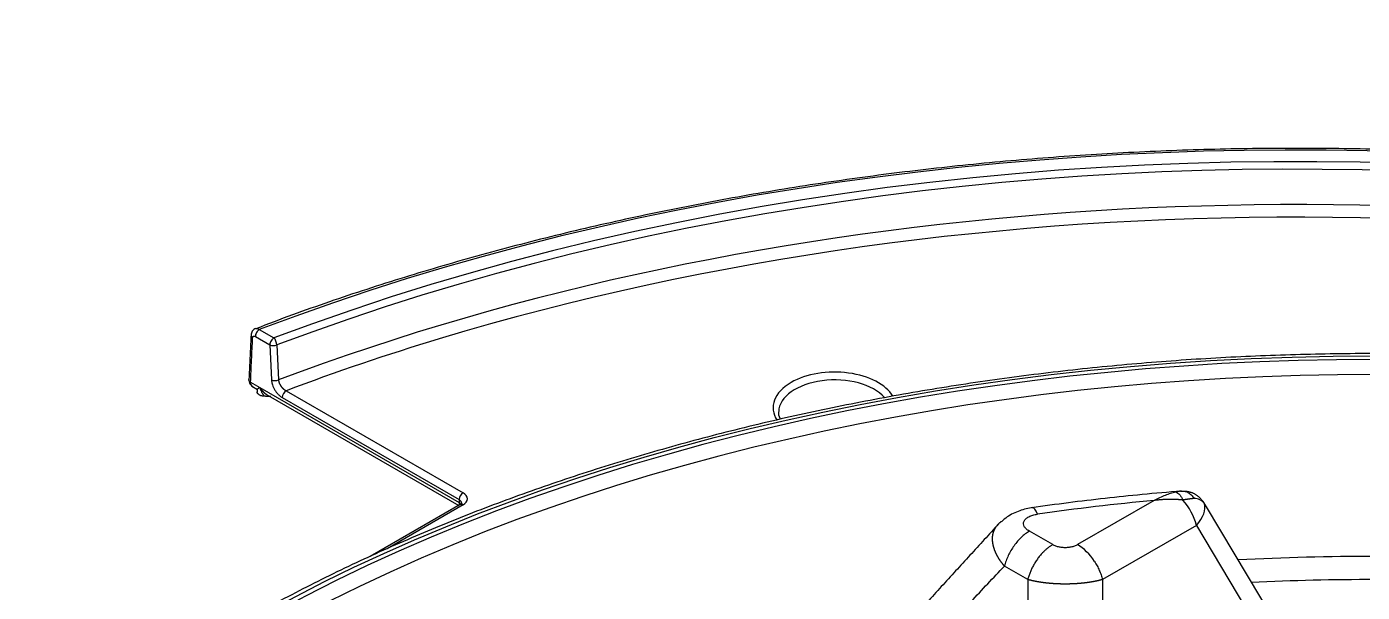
# Model space of a CAD drawing. Header units: millimetres. Extents: x -1286 to 291, y 5350 to 5880.
# Drawn here: x -836.6 to -764.5, y 5654.2 to 5684.7 of the extents above; entities that cross this region are included whole.
import ezdxf

# ---------------------------------------------------------------- set-up
doc = ezdxf.new("R2010")
doc.units = ezdxf.units.MM
doc.layers.add('粗实线层', color=7, linetype='Continuous', lineweight=35)

msp = doc.modelspace()

# ---------------------------------------------------------------- linework, layer by layer
at = {"layer": '粗实线层', "lineweight": 25}
for p, q in [((-824.006, 5668.399, 2078.952), (-823.22, 5667.945, 2078.952)), ((-824.219, 5668.03, 2078.952), (-823.433, 5667.576, 2078.952)), ((-823.433, 5667.576, 2078.952), (-823.348, 5665.687, 2078.952)), ((-823.054, 5667.567, 2078.952), (-822.969, 5665.678, 2078.952)), ((-824.478, 5665.554, 2078.952), (-823.981, 5665.267, 2078.952)), ((-824.408, 5665.343, 2078.952), (-824.108, 5665.17, 2078.952)), ((-823.981, 5665.267, 2078.952), (-813.229, 5659.059, 2078.952)), ((-823.533, 5664.838, 2078.952), (-813.251, 5658.902, 2078.952)), ((-822.768, 5664.73, 2078.952), (-813.229, 5659.223, 2078.952)), ((-822.554, 5665.1, 2078.952), (-813.016, 5659.592, 2078.952)), ((-813.167, 5658.951, 2078.952), (-818.018, 5656.15, 2078.952)), ((-813.016, 5658.936, 2078.952), (-817.116, 5656.569, 2078.952)), ((-813.229, 5659.223, 2078.952), (-813.229, 5659.059, 2078.952)), ((-775.736, 5659.177, 2078.952), (-779.868, 5656.792, 2078.952)), ((-768.836, 5651.993, 2078.952), (-772.912, 5658.827, 2078.952)), ((-781.211, 5656.792, 2078.952), (-782.468, 5657.517, 2078.952)), ((-773.46, 5657.833, 2078.952), (-778.524, 5654.909, 2078.952)), ((-773.46, 5657.833, 2078.952), (-769.397, 5651.02, 2078.952)), ((-782.555, 5654.909, 2078.952), (-783.811, 5655.634, 2078.952)), ((-782.555, 5654.909, 2078.952), (-782.555, 5645.751, 2078.952)), ((-778.524, 5654.909, 2078.952), (-778.524, 5645.751, 2078.952))]:
    msp.add_line(p, q, dxfattribs=at)
for centre, major_axis, ratio, start_param, end_param in [((-768.103, 5619.466, 2078.952), (-100.442, 0), 0.57735, 3.785475, 5.293246), ((-768.103, 5619.466, 2078.952), (101.531, 0), 0.57735, 5.605815, 8.437063), ((-768.103, 5619.233, 2078.952), (-100.141, 0), 0.57735, 3.887194, 5.293246), ((-768.103, 5617.393, 2078.952), (-100.022, 0), 0.57735, 3.458305, 5.293002), ((-768.103, 5617.004, 2078.952), (-99.521, 0), 0.57735, 4.219882, 5.195092), ((-763.839, 5617.004, 2078.952), (-86.224, 0), 0.57735, 3.928397, 5.496381), ((-763.839, 5616.564, 2078.952), (-85.581, 0), 0.57735, 3.942751, 5.482027), ((-823.22, 5667.699, 2078.952), (0.151, 0.261), 0.57735, 0.785367, 2.356194), ((-823.22, 5667.699, 2078.952), (0.301, 0.014), 0.545667, 3.901647, 5.268186), ((-823.22, 5667.699, 2078.952), (-0.107, 0.282), 0.448045, 4.062681, 5.581118), ((-768.103, 5617.004, 2078.952), (-99.521, 0), 0.57735, 5.195092, 5.291326), ((-792.976, 5664.188, 2078.952), (3.316, 0), 0.57735, 0.326627, 2.356194), ((-823.134, 5665.81, 2078.952), (0.301, 0.014), 0.545666, 3.901646, 5.267941), ((-792.976, 5664.188, 2078.952), (3.316, 0), 0.57735, 2.356194, 3.505526), ((-792.976, 5663.941, 2078.952), (3.015, 0), 0.57735, 0.467312, 3.123823), ((-822.554, 5664.853, 2078.952), (0.151, 0.261), 0.57735, 0.785398, 2.356194), ((-813.016, 5659.346, 2078.952), (0.151, 0.261), 0.57735, 0.785603, 2.356194), ((-813.584, 5659.264, 2078.952), (0.804, 0), 0.57735, 5.497787, 7.068583), ((-813.584, 5659.018, 2078.952), (0.502, 0), 0.57735, 0.00265, 0.785398), ((-813.584, 5658.854, 2078.952), (-0.502, 0), 0.57735, 3.577365, 3.926991), ((-812.874, 5659.264, 2078.952), (-0.251, -0.435), 0.57735, 5.497787, 5.856939), ((-813.016, 5658.69, 2078.952), (0.151, -0.261), 0.57735, 2.356195, 3.141595), ((-782.025, 5656.796, 2078.952), (0.285, -1.99), 0.1969, 2.511922, 3.141504), ((-763.839, 5616.184, 2078.952), (75.411, 0), 0.57735, 1.729214, 1.814349), ((-774.803, 5658.074, 2078.952), (-1.005, 1.741), 0.57735, 4.258603, 5.0514), ((-774.112, 5657.675, 2078.952), (0.878, 1.521), 0.57735, 6.011592, 6.632965), ((-774.803, 5658.074, 2078.952), (1.726, 1.03), 0.519078, 5.250667, 6.178445), ((-773.917, 5658.539, 2078.952), (0.831, 0.566), 0.786568, 6.137965, 6.459663), ((-773.888, 5658.495, 2078.952), (0.847, 0.541), 0.728099, 6.184077, 6.480181), ((-779.868, 5655.151, 2078.952), (-1.005, 1.741), 0.577342, 4.799431, 5.497786), ((-763.839, 5607.835, 2078.952), (83.696, 0), 0.57735, 1.482658, 1.658934), ((-763.839, 5607.157, 2078.952), (82.706, 0), 0.57735, 1.490398, 1.651195)]:
    msp.add_ellipse(centre, major_axis=major_axis, ratio=ratio, start_param=start_param, end_param=end_param, dxfattribs=at)
msp.add_ellipse((-763.839, 5617.004, 2078.952), major_axis=(-86.564, 0), ratio=0.57735, dxfattribs=at)
for points, degree, knots in [([(-676.121, 5644.649, 2078.952), (-676.697, 5645.353, 2078.952), (-677.992, 5646.855, 2078.952), (-680.168, 5649.105, 2078.952), (-682.624, 5651.4, 2078.952), (-685.26, 5653.627, 2078.952), (-688.069, 5655.782, 2078.952), (-691.044, 5657.86, 2078.952), (-694.18, 5659.857, 2078.952), (-697.469, 5661.768, 2078.952), (-700.906, 5663.59, 2078.952), (-704.482, 5665.319, 2078.952), (-708.19, 5666.951, 2078.952), (-712.023, 5668.484, 2078.952), (-715.973, 5669.913, 2078.952), (-720.03, 5671.237, 2078.952), (-724.188, 5672.452, 2078.952), (-728.436, 5673.555, 2078.952), (-732.767, 5674.546, 2078.952), (-737.172, 5675.42, 2078.952), (-741.64, 5676.178, 2078.952), (-746.164, 5676.817, 2078.952), (-750.733, 5677.336, 2078.952), (-755.338, 5677.734, 2078.952), (-759.969, 5678.01, 2078.952), (-764.618, 5678.163, 2078.952), (-769.273, 5678.194, 2078.952), (-773.927, 5678.101, 2078.952), (-778.568, 5677.886, 2078.952), (-783.187, 5677.549, 2078.952), (-787.775, 5677.09, 2078.952), (-792.322, 5676.511, 2078.952), (-796.819, 5675.812, 2078.952), (-801.257, 5674.995, 2078.952), (-805.625, 5674.062, 2078.952), (-809.916, 5673.015, 2078.952), (-814.12, 5671.855, 2078.952), (-818.226, 5670.583, 2078.952), (-821.582, 5669.439, 2078.952), (-823.54, 5668.696, 2078.952), (-824.194, 5668.441, 2078.952)], 3, [0, 0, 0, 0, 0.023116, 0.049862, 0.076616, 0.103375, 0.130139, 0.156905, 0.183673, 0.210441, 0.237209, 0.263975, 0.290741, 0.317505, 0.344268, 0.371029, 0.397789, 0.424548, 0.451305, 0.478061, 0.504816, 0.53157, 0.558323, 0.585076, 0.611828, 0.63858, 0.665332, 0.692084, 0.718836, 0.745588, 0.77234, 0.799094, 0.825848, 0.852603, 0.879359, 0.906116, 0.932874, 0.959634, 0.986396, 1, 1, 1, 1]), ([(-824.189, 5668.456, 2078.952), (-824.23, 5668.442, 2078.952), (-824.302, 5668.405, 2078.952), (-824.386, 5668.316, 2078.952), (-824.436, 5668.209, 2078.952), (-824.45, 5668.134, 2078.952), (-824.452, 5668.096, 2078.952)], 3, [0, 0, 0, 0, 0.266208, 0.526429, 0.772566, 1, 1, 1, 1]), ([(-824.006, 5668.399, 2078.952), (-824.034, 5668.383, 2078.952), (-824.062, 5668.361, 2078.952), (-824.113, 5668.306, 2078.952), (-824.137, 5668.274, 2078.952), (-824.176, 5668.206, 2078.952), (-824.192, 5668.17, 2078.952), (-824.213, 5668.098, 2078.952), (-824.219, 5668.062, 2078.952), (-824.219, 5668.03, 2078.952)], 3, [0, 0, 0, 0, 0.25, 0.25, 0.5, 0.5, 0.75, 0.75, 1, 1, 1, 1]), ([(-824.199, 5668.453, 2078.952), (-824.198, 5668.453, 2078.952), (-824.195, 5668.454, 2078.952), (-824.189, 5668.456, 2078.952), (-824.18, 5668.457, 2078.952), (-824.172, 5668.458, 2078.952), (-824.163, 5668.459, 2078.952), (-824.154, 5668.459, 2078.952), (-824.145, 5668.459, 2078.952), (-824.136, 5668.458, 2078.952), (-824.126, 5668.456, 2078.952), (-824.116, 5668.454, 2078.952), (-824.106, 5668.451, 2078.952), (-824.095, 5668.448, 2078.952), (-824.085, 5668.444, 2078.952), (-824.074, 5668.44, 2078.952), (-824.063, 5668.435, 2078.952), (-824.052, 5668.429, 2078.952), (-824.041, 5668.422, 2078.952), (-824.029, 5668.415, 2078.952), (-824.018, 5668.408, 2078.952), (-824.01, 5668.402, 2078.952), (-824.006, 5668.399, 2078.952)], 3, [0, 0, 0, 0, 0.01581, 0.063296, 0.111262, 0.159707, 0.20863, 0.258033, 0.307915, 0.358276, 0.409116, 0.460435, 0.512234, 0.564512, 0.61727, 0.670507, 0.724223, 0.778419, 0.833095, 0.88825, 0.943885, 1, 1, 1, 1]), ([(-824.364, 5667.958, 2078.952), (-824.364, 5667.962, 2078.952), (-824.362, 5667.977, 2078.952), (-824.357, 5668.001, 2078.952), (-824.342, 5668.027, 2078.952), (-824.318, 5668.046, 2078.952), (-824.283, 5668.053, 2078.952), (-824.248, 5668.045, 2078.952), (-824.226, 5668.034, 2078.952), (-824.219, 5668.03, 2078.952)], 3, [0, 0, 0, 0, 0.052863, 0.187169, 0.337322, 0.505957, 0.694843, 0.905087, 1, 1, 1, 1]), ([(-681.13, 5632.515, 2078.952), (-681.332, 5632.889, 2078.952), (-681.995, 5634.054, 2078.952), (-683.298, 5635.973, 2078.952), (-685.046, 5638.261, 2078.952), (-686.996, 5640.494, 2078.952), (-689.131, 5642.669, 2078.952), (-691.449, 5644.779, 2078.952), (-693.944, 5646.82, 2078.952), (-696.61, 5648.786, 2078.952), (-699.439, 5650.673, 2078.952), (-702.425, 5652.476, 2078.952), (-705.561, 5654.191, 2078.952), (-708.838, 5655.813, 2078.952), (-712.249, 5657.339, 2078.952), (-715.786, 5658.765, 2078.952), (-719.439, 5660.088, 2078.952), (-723.199, 5661.305, 2078.952), (-727.059, 5662.412, 2078.952), (-731.007, 5663.408, 2078.952), (-735.035, 5664.289, 2078.952), (-739.133, 5665.054, 2078.952), (-743.291, 5665.701, 2078.952), (-747.499, 5666.228, 2078.952), (-751.747, 5666.635, 2078.952), (-756.023, 5666.919, 2078.952), (-760.319, 5667.081, 2078.952), (-764.623, 5667.12, 2078.952), (-768.925, 5667.036, 2078.952), (-773.215, 5666.83, 2078.952), (-777.483, 5666.501, 2078.952), (-781.717, 5666.05, 2078.952), (-785.907, 5665.479, 2078.952), (-790.045, 5664.789, 2078.952), (-794.118, 5663.982, 2078.952), (-798.118, 5663.058, 2078.952), (-802.035, 5662.022, 2078.952), (-805.86, 5660.875, 2078.952), (-809.582, 5659.619, 2078.952), (-813.194, 5658.258, 2078.952), (-816.685, 5656.795, 2078.952), (-820.049, 5655.233, 2078.952), (-822.936, 5653.751, 2078.952), (-824.679, 5652.779, 2078.952), (-825.376, 5652.376, 2078.952)], 3, [0, 0, 0, 0, 0.01138, 0.035611, 0.059864, 0.084135, 0.108421, 0.132719, 0.157024, 0.181336, 0.20565, 0.229966, 0.254282, 0.278597, 0.302911, 0.327222, 0.351532, 0.375839, 0.400144, 0.424446, 0.448747, 0.473047, 0.497345, 0.521641, 0.545937, 0.570232, 0.594526, 0.61882, 0.643114, 0.667408, 0.691703, 0.715998, 0.740295, 0.764592, 0.788891, 0.813192, 0.837495, 0.8618, 0.886107, 0.910417, 0.934729, 0.959044, 0.983362, 1, 1, 1, 1]), ([(-824.478, 5665.554, 2078.952), (-824.495, 5665.564, 2078.952), (-824.51, 5665.576, 2078.952), (-824.534, 5665.602, 2078.952), (-824.544, 5665.616, 2078.952), (-824.559, 5665.644, 2078.952), (-824.563, 5665.659, 2078.952), (-824.566, 5665.683, 2078.952), (-824.566, 5665.692, 2078.952), (-824.566, 5665.701, 2078.952)], 3, [0, 0, 0, 0, 0.273504, 0.273504, 0.547008, 0.547008, 0.820512, 0.820512, 1, 1, 1, 1]), ([(-824.565, 5665.647, 2078.952), (-824.563, 5665.622, 2078.952), (-824.551, 5665.551, 2078.952), (-824.5, 5665.446, 2078.952), (-824.413, 5665.353, 2078.952), (-824.349, 5665.308, 2078.952), (-824.316, 5665.29, 2078.952)], 3, [0, 0, 0, 0, 0.168684, 0.4849, 0.759052, 1, 1, 1, 1]), ([(-824.322, 5665.294, 2078.952), (-824.342, 5665.305, 2078.952), (-824.361, 5665.319, 2078.952), (-824.399, 5665.352, 2078.952), (-824.417, 5665.373, 2078.952), (-824.447, 5665.418, 2078.952), (-824.459, 5665.443, 2078.952), (-824.474, 5665.497, 2078.952), (-824.478, 5665.525, 2078.952), (-824.478, 5665.554, 2078.952)], 3, [0, 0, 0, 0, 0.215532, 0.215532, 0.477021, 0.477021, 0.738511, 0.738511, 1, 1, 1, 1]), ([(-823.981, 5665.267, 2078.952), (-823.983, 5665.265, 2078.952), (-823.988, 5665.262, 2078.952), (-823.995, 5665.257, 2078.952), (-824.002, 5665.253, 2078.952), (-824.009, 5665.249, 2078.952), (-824.016, 5665.245, 2078.952), (-824.022, 5665.241, 2078.952), (-824.029, 5665.237, 2078.952), (-824.035, 5665.233, 2078.952), (-824.041, 5665.23, 2078.952), (-824.047, 5665.226, 2078.952), (-824.053, 5665.223, 2078.952), (-824.058, 5665.219, 2078.952), (-824.063, 5665.216, 2078.952), (-824.068, 5665.213, 2078.952), (-824.073, 5665.209, 2078.952), (-824.077, 5665.206, 2078.952), (-824.081, 5665.203, 2078.952), (-824.085, 5665.2, 2078.952), (-824.089, 5665.197, 2078.952), (-824.092, 5665.194, 2078.952), (-824.095, 5665.191, 2078.952), (-824.098, 5665.188, 2078.952), (-824.101, 5665.186, 2078.952), (-824.103, 5665.183, 2078.952), (-824.105, 5665.181, 2078.952), (-824.107, 5665.179, 2078.952), (-824.109, 5665.177, 2078.952), (-824.11, 5665.176, 2078.952), (-824.111, 5665.175, 2078.952), (-824.111, 5665.174, 2078.952), (-824.111, 5665.174, 2078.952)], 3, [0, 0, 0, 0, 0.032188, 0.064523, 0.096995, 0.129597, 0.162321, 0.195158, 0.2281, 0.261137, 0.29426, 0.327459, 0.360726, 0.39405, 0.427421, 0.460831, 0.494269, 0.527726, 0.561192, 0.594658, 0.628115, 0.661553, 0.694965, 0.728591, 0.762672, 0.797227, 0.832269, 0.867815, 0.903881, 0.94048, 0.977627, 1, 1, 1, 1]), ([(-823.981, 5665.267, 2078.952), (-823.977, 5665.261, 2078.952), (-823.969, 5665.251, 2078.952), (-823.958, 5665.235, 2078.952), (-823.947, 5665.22, 2078.952), (-823.935, 5665.206, 2078.952), (-823.924, 5665.191, 2078.952), (-823.913, 5665.177, 2078.952), (-823.901, 5665.164, 2078.952), (-823.89, 5665.15, 2078.952), (-823.879, 5665.137, 2078.952), (-823.868, 5665.124, 2078.952), (-823.857, 5665.112, 2078.952), (-823.846, 5665.1, 2078.952), (-823.836, 5665.088, 2078.952), (-823.825, 5665.077, 2078.952), (-823.814, 5665.066, 2078.952), (-823.804, 5665.055, 2078.952), (-823.794, 5665.045, 2078.952), (-823.784, 5665.035, 2078.952), (-823.774, 5665.025, 2078.952), (-823.764, 5665.016, 2078.952), (-823.754, 5665.007, 2078.952), (-823.744, 5664.998, 2078.952), (-823.735, 5664.989, 2078.952), (-823.726, 5664.981, 2078.952), (-823.717, 5664.973, 2078.952), (-823.708, 5664.965, 2078.952), (-823.699, 5664.958, 2078.952), (-823.69, 5664.95, 2078.952), (-823.682, 5664.944, 2078.952), (-823.674, 5664.937, 2078.952), (-823.666, 5664.93, 2078.952), (-823.658, 5664.924, 2078.952), (-823.651, 5664.918, 2078.952), (-823.643, 5664.913, 2078.952), (-823.631, 5664.903, 2078.952), (-823.614, 5664.891, 2078.952), (-823.591, 5664.875, 2078.952), (-823.569, 5664.861, 2078.952), (-823.55, 5664.848, 2078.952), (-823.537, 5664.84, 2078.952), (-823.532, 5664.837, 2078.952)], 3, [0, 0, 0, 0, 0.03128, 0.06206, 0.09234, 0.122118, 0.151397, 0.180175, 0.208453, 0.23623, 0.263508, 0.290285, 0.316563, 0.342341, 0.367619, 0.392397, 0.416676, 0.440456, 0.463737, 0.486518, 0.508801, 0.530584, 0.551869, 0.572656, 0.592945, 0.612735, 0.632028, 0.650824, 0.669122, 0.686923, 0.704228, 0.721037, 0.737349, 0.753166, 0.768489, 0.783316, 0.79765, 0.842516, 0.886149, 0.928562, 0.969768, 1, 1, 1, 1]), ([(-822.969, 5665.678, 2078.952), (-822.969, 5665.675, 2078.952), (-822.969, 5665.669, 2078.952), (-822.968, 5665.659, 2078.952), (-822.967, 5665.649, 2078.952), (-822.965, 5665.64, 2078.952), (-822.964, 5665.629, 2078.952), (-822.962, 5665.619, 2078.952), (-822.96, 5665.609, 2078.952), (-822.957, 5665.598, 2078.952), (-822.955, 5665.587, 2078.952), (-822.952, 5665.576, 2078.952), (-822.948, 5665.565, 2078.952), (-822.945, 5665.554, 2078.952), (-822.941, 5665.542, 2078.952), (-822.937, 5665.531, 2078.952), (-822.932, 5665.519, 2078.952), (-822.928, 5665.507, 2078.952), (-822.922, 5665.495, 2078.952), (-822.917, 5665.482, 2078.952), (-822.911, 5665.47, 2078.952), (-822.905, 5665.458, 2078.952), (-822.899, 5665.445, 2078.952), (-822.892, 5665.432, 2078.952), (-822.885, 5665.419, 2078.952), (-822.878, 5665.407, 2078.952), (-822.87, 5665.394, 2078.952), (-822.862, 5665.381, 2078.952), (-822.853, 5665.368, 2078.952), (-822.844, 5665.355, 2078.952), (-822.835, 5665.342, 2078.952), (-822.826, 5665.329, 2078.952), (-822.816, 5665.316, 2078.952), (-822.806, 5665.303, 2078.952), (-822.795, 5665.29, 2078.952), (-822.785, 5665.278, 2078.952), (-822.773, 5665.265, 2078.952), (-822.762, 5665.253, 2078.952), (-822.75, 5665.241, 2078.952), (-822.738, 5665.228, 2078.952), (-822.726, 5665.217, 2078.952), (-822.713, 5665.205, 2078.952), (-822.7, 5665.194, 2078.952), (-822.686, 5665.182, 2078.952), (-822.673, 5665.172, 2078.952), (-822.659, 5665.161, 2078.952), (-822.645, 5665.151, 2078.952), (-822.63, 5665.141, 2078.952), (-822.615, 5665.132, 2078.952), (-822.6, 5665.123, 2078.952), (-822.585, 5665.115, 2078.952), (-822.57, 5665.107, 2078.952), (-822.56, 5665.102, 2078.952), (-822.554, 5665.1, 2078.952)], 3, [0, 0, 0, 0, 0.01411, 0.028424, 0.042943, 0.057669, 0.072602, 0.087744, 0.103097, 0.118662, 0.13444, 0.150432, 0.166639, 0.183062, 0.199702, 0.216561, 0.233639, 0.250937, 0.268456, 0.286197, 0.30416, 0.322346, 0.340757, 0.359392, 0.378253, 0.39734, 0.416654, 0.436195, 0.455964, 0.475961, 0.496187, 0.516643, 0.537329, 0.558246, 0.579394, 0.600773, 0.622384, 0.644227, 0.666303, 0.688612, 0.711155, 0.733931, 0.756942, 0.780187, 0.803668, 0.827383, 0.851334, 0.87552, 0.899943, 0.924602, 0.949498, 0.97463, 1, 1, 1, 1]), ([(-823.732, 5664.799, 2078.952), (-823.754, 5664.8, 2078.952), (-823.797, 5664.803, 2078.952), (-823.838, 5664.81, 2078.952), (-823.868, 5664.816, 2078.952), (-823.878, 5664.819, 2078.952), (-823.898, 5664.824, 2078.952), (-823.907, 5664.827, 2078.952), (-823.935, 5664.836, 2078.952), (-823.952, 5664.843, 2078.952), (-823.978, 5664.855, 2078.952), (-823.986, 5664.859, 2078.952), (-824.001, 5664.868, 2078.952), (-824.009, 5664.873, 2078.952), (-824.03, 5664.886, 2078.952), (-824.043, 5664.896, 2078.952), (-824.06, 5664.912, 2078.952), (-824.066, 5664.917, 2078.952), (-824.076, 5664.928, 2078.952), (-824.081, 5664.934, 2078.952), (-824.093, 5664.951, 2078.952), (-824.1, 5664.963, 2078.952), (-824.108, 5664.981, 2078.952), (-824.11, 5664.987, 2078.952), (-824.114, 5664.999, 2078.952), (-824.115, 5665.005, 2078.952), (-824.117, 5665.019, 2078.952), (-824.118, 5665.026, 2078.952), (-824.118, 5665.034, 2078.952)], 3, [0, 0, 0, 0, 0.104175, 0.20835, 0.20835, 0.260437, 0.260437, 0.312525, 0.312525, 0.416699, 0.416699, 0.468787, 0.468787, 0.520874, 0.520874, 0.625049, 0.625049, 0.677137, 0.677137, 0.729224, 0.729224, 0.833399, 0.833399, 0.885486, 0.885486, 0.937574, 0.937574, 1, 1, 1, 1]), ([(-823.38, 5664.784, 2078.952), (-823.41, 5664.784, 2078.952), (-823.441, 5664.785, 2078.952), (-823.587, 5664.791, 2078.952), (-823.732, 5664.799, 2078.952)], 2, [0, 0, 0, 0.151013, 0.151013, 1, 1, 1]), ([(-795.895, 5663.552, 2078.952), (-795.903, 5663.567, 2078.952), (-795.968, 5663.707, 2078.952), (-795.996, 5663.844, 2078.952), (-795.99, 5663.966, 2078.952)], 3, [0, 0, 0, 0, 0.10573, 1, 1, 1, 1]), ([(-774.271, 5659.679, 2078.952), (-774.978, 5659.623, 2078.952), (-777.018, 5659.444, 2078.952), (-779.717, 5659.143, 2078.952), (-781.696, 5658.874, 2078.952), (-782.358, 5658.779, 2078.952)], 3, [0, 0, 0, 0, 0.259587, 0.75176, 1, 1, 1, 1]), ([(-774.558, 5659.626, 2078.952), (-774.657, 5659.605, 2078.952), (-774.756, 5659.579, 2078.952), (-774.952, 5659.52, 2078.952), (-775.05, 5659.486, 2078.952), (-775.246, 5659.41, 2078.952), (-775.344, 5659.368, 2078.952), (-775.539, 5659.277, 2078.952), (-775.637, 5659.228, 2078.952), (-775.736, 5659.177, 2078.952)], 3, [0, 0, 0, 0, 0.25, 0.25, 0.5, 0.5, 0.75, 0.75, 1, 1, 1, 1]), ([(-774.365, 5659.669, 2078.952), (-774.377, 5659.667, 2078.952), (-774.389, 5659.664, 2078.952), (-774.425, 5659.657, 2078.952), (-774.45, 5659.651, 2078.952), (-774.501, 5659.639, 2078.952), (-774.529, 5659.632, 2078.952), (-774.558, 5659.626, 2078.952)], 3, [0, 0, 0, 0, 0.218177, 0.218177, 0.609088, 0.609088, 1, 1, 1, 1]), ([(-774.558, 5659.626, 2078.952), (-774.526, 5659.617, 2078.952), (-774.494, 5659.602, 2078.952), (-774.429, 5659.556, 2078.952), (-774.396, 5659.526, 2078.952), (-774.332, 5659.453, 2078.952), (-774.3, 5659.409, 2078.952), (-774.242, 5659.312, 2078.952), (-774.214, 5659.258, 2078.952), (-774.19, 5659.2, 2078.952)], 3, [0, 0, 0, 0, 0.25, 0.25, 0.5, 0.5, 0.75, 0.75, 1, 1, 1, 1]), ([(-774.279, 5659.677, 2078.952), (-774.297, 5659.677, 2078.952), (-774.317, 5659.676, 2078.952), (-774.346, 5659.672, 2078.952), (-774.355, 5659.67, 2078.952), (-774.365, 5659.669, 2078.952)], 3, [0, 0, 0, 0, 0.693541, 0.693541, 1, 1, 1, 1]), ([(-774.071, 5659.664, 2078.952), (-774.011, 5659.649, 2078.952), (-773.952, 5659.626, 2078.952), (-773.836, 5659.559, 2078.952), (-773.779, 5659.514, 2078.952), (-773.675, 5659.408, 2078.952), (-773.628, 5659.346, 2078.952), (-773.588, 5659.278, 2078.952)], 3, [0, 0, 0, 0, 0.318221, 0.318221, 0.65911, 0.65911, 1, 1, 1, 1]), ([(-813.081, 5659.024, 2078.952), (-813.081, 5659.024, 2078.952), (-813.083, 5659.018, 2078.952), (-813.119, 5658.98, 2078.952), (-813.156, 5658.957, 2078.952), (-813.167, 5658.951, 2078.952)], 3, [0, 0, 0, 0, 0.390568, 0.842987, 1, 1, 1, 1]), ([(-782.285, 5658.789, 2078.952), (-782.529, 5658.757, 2078.952), (-783.003, 5658.638, 2078.952), (-783.594, 5658.369, 2078.952), (-783.873, 5658.122, 2078.952), (-783.965, 5658.027, 2078.952)], 3, [0, 0, 0, 0, 0.382441, 0.783663, 1, 1, 1, 1]), ([(-774.19, 5659.2, 2078.952), (-774.2, 5659.202, 2078.952), (-774.222, 5659.204, 2078.952), (-774.254, 5659.207, 2078.952), (-774.287, 5659.21, 2078.952), (-774.321, 5659.213, 2078.952), (-774.355, 5659.215, 2078.952), (-774.391, 5659.218, 2078.952), (-774.427, 5659.22, 2078.952), (-774.464, 5659.223, 2078.952), (-774.501, 5659.225, 2078.952), (-774.539, 5659.226, 2078.952), (-774.578, 5659.228, 2078.952), (-774.618, 5659.23, 2078.952), (-774.659, 5659.231, 2078.952), (-774.7, 5659.232, 2078.952), (-774.742, 5659.232, 2078.952), (-774.784, 5659.233, 2078.952), (-774.828, 5659.233, 2078.952), (-774.872, 5659.233, 2078.952), (-774.917, 5659.233, 2078.952), (-774.963, 5659.232, 2078.952), (-775.009, 5659.231, 2078.952), (-775.056, 5659.23, 2078.952), (-775.104, 5659.228, 2078.952), (-775.153, 5659.226, 2078.952), (-775.202, 5659.224, 2078.952), (-775.252, 5659.221, 2078.952), (-775.303, 5659.218, 2078.952), (-775.355, 5659.214, 2078.952), (-775.407, 5659.21, 2078.952), (-775.46, 5659.206, 2078.952), (-775.514, 5659.201, 2078.952), (-775.568, 5659.196, 2078.952), (-775.624, 5659.19, 2078.952), (-775.68, 5659.184, 2078.952), (-775.717, 5659.179, 2078.952), (-775.736, 5659.177, 2078.952)], 3, [0, 0, 0, 0, 0.020895, 0.042241, 0.064037, 0.086283, 0.10898, 0.132128, 0.155726, 0.179776, 0.204278, 0.22923, 0.254634, 0.28049, 0.306797, 0.333556, 0.360767, 0.38843, 0.416545, 0.445113, 0.474132, 0.503604, 0.533528, 0.563905, 0.594734, 0.626016, 0.65775, 0.689937, 0.722577, 0.755669, 0.789215, 0.823213, 0.857664, 0.892569, 0.927926, 0.963736, 1, 1, 1, 1]), ([(-773.588, 5659.278, 2078.952), (-773.593, 5659.278, 2078.952), (-773.602, 5659.277, 2078.952), (-773.616, 5659.277, 2078.952), (-773.629, 5659.276, 2078.952), (-773.643, 5659.275, 2078.952), (-773.657, 5659.274, 2078.952), (-773.671, 5659.273, 2078.952), (-773.686, 5659.271, 2078.952), (-773.7, 5659.27, 2078.952), (-773.714, 5659.269, 2078.952), (-773.729, 5659.267, 2078.952), (-773.743, 5659.265, 2078.952), (-773.758, 5659.264, 2078.952), (-773.772, 5659.262, 2078.952), (-773.787, 5659.26, 2078.952), (-773.802, 5659.258, 2078.952), (-773.816, 5659.256, 2078.952), (-773.831, 5659.254, 2078.952), (-773.846, 5659.252, 2078.952), (-773.861, 5659.25, 2078.952), (-773.876, 5659.248, 2078.952), (-773.891, 5659.246, 2078.952), (-773.906, 5659.244, 2078.952), (-773.922, 5659.241, 2078.952), (-773.937, 5659.239, 2078.952), (-773.952, 5659.237, 2078.952), (-773.968, 5659.234, 2078.952), (-773.983, 5659.232, 2078.952), (-773.999, 5659.23, 2078.952), (-774.014, 5659.227, 2078.952), (-774.03, 5659.225, 2078.952), (-774.046, 5659.222, 2078.952), (-774.061, 5659.22, 2078.952), (-774.077, 5659.218, 2078.952), (-774.093, 5659.215, 2078.952), (-774.109, 5659.213, 2078.952), (-774.125, 5659.21, 2078.952), (-774.141, 5659.208, 2078.952), (-774.157, 5659.205, 2078.952), (-774.173, 5659.203, 2078.952), (-774.184, 5659.201, 2078.952), (-774.19, 5659.2, 2078.952)], 3, [0, 0, 0, 0, 0.026987, 0.053864, 0.080631, 0.107289, 0.133837, 0.160275, 0.186604, 0.212822, 0.238931, 0.264931, 0.290821, 0.316604, 0.342278, 0.367845, 0.393305, 0.41866, 0.443909, 0.469056, 0.494099, 0.519042, 0.543885, 0.56863, 0.593279, 0.617833, 0.642295, 0.666667, 0.690951, 0.71515, 0.739266, 0.763302, 0.787261, 0.811146, 0.834961, 0.858708, 0.882392, 0.906017, 0.929586, 0.953103, 0.976573, 1, 1, 1, 1]), ([(-772.913, 5658.829, 2078.952), (-772.914, 5658.83, 2078.952), (-772.922, 5658.844, 2078.952), (-772.938, 5658.87, 2078.952), (-772.961, 5658.906, 2078.952), (-772.983, 5658.94, 2078.952), (-772.999, 5658.962, 2078.952), (-773.006, 5658.973, 2078.952)], 3, [0, 0, 0, 0, 0.027849, 0.280171, 0.5263, 0.766242, 1, 1, 1, 1]), ([(-784.135, 5657.912, 2078.952), (-784.132, 5657.915, 2078.952), (-784.123, 5657.925, 2078.952), (-784.106, 5657.941, 2078.952), (-784.084, 5657.962, 2078.952), (-784.061, 5657.983, 2078.952), (-784.037, 5658.004, 2078.952), (-784.013, 5658.024, 2078.952), (-783.995, 5658.037, 2078.952), (-783.986, 5658.044, 2078.952), (-783.985, 5658.045, 2078.952)], 3, [0, 0, 0, 0, 0.058574, 0.20983, 0.362518, 0.516614, 0.67209, 0.828921, 0.987079, 1, 1, 1, 1]), ([(-783.811, 5655.634, 2078.952), (-783.817, 5655.64, 2078.952), (-783.827, 5655.653, 2078.952), (-783.843, 5655.671, 2078.952), (-783.859, 5655.69, 2078.952), (-783.874, 5655.708, 2078.952), (-783.889, 5655.727, 2078.952), (-783.905, 5655.746, 2078.952), (-783.919, 5655.765, 2078.952), (-783.934, 5655.784, 2078.952), (-783.949, 5655.803, 2078.952), (-783.963, 5655.822, 2078.952), (-783.977, 5655.841, 2078.952), (-783.991, 5655.86, 2078.952), (-784.005, 5655.879, 2078.952), (-784.019, 5655.898, 2078.952), (-784.032, 5655.917, 2078.952), (-784.045, 5655.936, 2078.952), (-784.058, 5655.956, 2078.952), (-784.071, 5655.975, 2078.952), (-784.084, 5655.994, 2078.952), (-784.096, 5656.013, 2078.952), (-784.108, 5656.033, 2078.952), (-784.12, 5656.052, 2078.952), (-784.132, 5656.071, 2078.952), (-784.144, 5656.091, 2078.952), (-784.155, 5656.11, 2078.952), (-784.166, 5656.129, 2078.952), (-784.177, 5656.149, 2078.952), (-784.188, 5656.168, 2078.952), (-784.199, 5656.187, 2078.952), (-784.209, 5656.207, 2078.952), (-784.219, 5656.226, 2078.952), (-784.229, 5656.245, 2078.952), (-784.239, 5656.265, 2078.952), (-784.248, 5656.284, 2078.952), (-784.257, 5656.303, 2078.952), (-784.266, 5656.322, 2078.952), (-784.275, 5656.341, 2078.952), (-784.284, 5656.36, 2078.952), (-784.292, 5656.38, 2078.952), (-784.3, 5656.399, 2078.952), (-784.308, 5656.418, 2078.952), (-784.316, 5656.437, 2078.952), (-784.324, 5656.455, 2078.952), (-784.331, 5656.474, 2078.952), (-784.338, 5656.493, 2078.952), (-784.345, 5656.512, 2078.952), (-784.352, 5656.53, 2078.952), (-784.358, 5656.549, 2078.952), (-784.364, 5656.568, 2078.952), (-784.371, 5656.586, 2078.952), (-784.376, 5656.605, 2078.952), (-784.382, 5656.623, 2078.952), (-784.387, 5656.641, 2078.952), (-784.393, 5656.659, 2078.952), (-784.398, 5656.677, 2078.952), (-784.402, 5656.695, 2078.952), (-784.407, 5656.713, 2078.952), (-784.411, 5656.731, 2078.952), (-784.415, 5656.749, 2078.952), (-784.419, 5656.767, 2078.952), (-784.423, 5656.784, 2078.952), (-784.426, 5656.802, 2078.952), (-784.43, 5656.819, 2078.952), (-784.433, 5656.837, 2078.952), (-784.436, 5656.854, 2078.952), (-784.439, 5656.871, 2078.952), (-784.441, 5656.888, 2078.952), (-784.443, 5656.905, 2078.952), (-784.446, 5656.922, 2078.952), (-784.447, 5656.938, 2078.952), (-784.449, 5656.955, 2078.952), (-784.451, 5656.972, 2078.952), (-784.452, 5656.988, 2078.952), (-784.453, 5657.004, 2078.952), (-784.454, 5657.02, 2078.952), (-784.455, 5657.036, 2078.952), (-784.456, 5657.052, 2078.952), (-784.456, 5657.068, 2078.952), (-784.456, 5657.084, 2078.952), (-784.456, 5657.1, 2078.952), (-784.456, 5657.115, 2078.952), (-784.456, 5657.13, 2078.952), (-784.456, 5657.146, 2078.952), (-784.455, 5657.161, 2078.952), (-784.454, 5657.176, 2078.952), (-784.453, 5657.191, 2078.952), (-784.452, 5657.205, 2078.952), (-784.451, 5657.22, 2078.952), (-784.45, 5657.235, 2078.952), (-784.448, 5657.249, 2078.952), (-784.446, 5657.263, 2078.952), (-784.444, 5657.277, 2078.952), (-784.442, 5657.291, 2078.952), (-784.44, 5657.305, 2078.952), (-784.438, 5657.319, 2078.952), (-784.435, 5657.333, 2078.952), (-784.433, 5657.346, 2078.952), (-784.43, 5657.36, 2078.952), (-784.427, 5657.373, 2078.952), (-784.424, 5657.386, 2078.952), (-784.421, 5657.399, 2078.952), (-784.418, 5657.412, 2078.952), (-784.414, 5657.425, 2078.952), (-784.411, 5657.437, 2078.952), (-784.407, 5657.45, 2078.952), (-784.403, 5657.462, 2078.952), (-784.4, 5657.475, 2078.952), (-784.396, 5657.487, 2078.952), (-784.391, 5657.499, 2078.952), (-784.387, 5657.511, 2078.952), (-784.383, 5657.522, 2078.952), (-784.378, 5657.534, 2078.952), (-784.374, 5657.546, 2078.952), (-784.369, 5657.557, 2078.952), (-784.364, 5657.568, 2078.952), (-784.36, 5657.58, 2078.952), (-784.355, 5657.591, 2078.952), (-784.35, 5657.602, 2078.952), (-784.343, 5657.616, 2078.952), (-784.334, 5657.635, 2078.952), (-784.322, 5657.657, 2078.952), (-784.31, 5657.679, 2078.952), (-784.297, 5657.701, 2078.952), (-784.283, 5657.723, 2078.952), (-784.269, 5657.746, 2078.952), (-784.254, 5657.768, 2078.952), (-784.238, 5657.79, 2078.952), (-784.221, 5657.812, 2078.952), (-784.204, 5657.834, 2078.952), (-784.186, 5657.856, 2078.952), (-784.167, 5657.877, 2078.952), (-784.15, 5657.896, 2078.952), (-784.139, 5657.908, 2078.952), (-784.135, 5657.912, 2078.952)], 3, [0, 0, 0, 0, 0.007675, 0.015355, 0.023039, 0.030727, 0.038419, 0.046115, 0.053813, 0.061514, 0.069217, 0.076921, 0.084627, 0.092334, 0.100041, 0.107747, 0.115454, 0.123159, 0.130863, 0.138565, 0.146265, 0.153962, 0.161655, 0.169346, 0.177032, 0.184714, 0.19239, 0.200062, 0.207727, 0.215386, 0.223038, 0.230684, 0.238321, 0.24595, 0.253571, 0.261183, 0.268785, 0.276378, 0.28396, 0.291531, 0.299091, 0.306639, 0.314175, 0.321699, 0.329209, 0.336706, 0.344189, 0.351658, 0.359112, 0.366551, 0.373974, 0.381382, 0.388772, 0.396146, 0.403503, 0.410842, 0.418163, 0.425465, 0.432749, 0.440013, 0.447258, 0.454482, 0.461686, 0.468869, 0.476031, 0.483172, 0.49029, 0.497386, 0.504459, 0.51151, 0.518537, 0.52554, 0.532519, 0.539474, 0.546404, 0.553309, 0.560188, 0.567042, 0.573869, 0.580671, 0.587446, 0.594193, 0.600914, 0.607607, 0.614272, 0.620909, 0.627518, 0.634098, 0.64065, 0.647172, 0.653665, 0.660128, 0.666561, 0.672964, 0.679337, 0.68568, 0.691991, 0.698272, 0.704521, 0.710739, 0.716925, 0.72308, 0.729203, 0.735293, 0.741351, 0.747377, 0.75337, 0.75933, 0.765258, 0.771152, 0.777013, 0.78284, 0.788634, 0.794394, 0.800121, 0.805813, 0.811472, 0.817096, 0.822687, 0.828243, 0.833764, 0.845085, 0.856552, 0.868164, 0.87992, 0.891819, 0.90386, 0.916042, 0.928363, 0.940822, 0.953418, 0.966148, 0.979012, 0.992007, 1, 1, 1, 1]), ([(-782.468, 5657.517, 2078.952), (-782.541, 5657.475, 2078.952), (-782.614, 5657.426, 2078.952), (-782.759, 5657.316, 2078.952), (-782.831, 5657.255, 2078.952), (-782.971, 5657.123, 2078.952), (-783.039, 5657.051, 2078.952), (-783.17, 5656.899, 2078.952), (-783.233, 5656.819, 2078.952), (-783.353, 5656.652, 2078.952), (-783.409, 5656.565, 2078.952), (-783.514, 5656.386, 2078.952), (-783.563, 5656.294, 2078.952), (-783.65, 5656.107, 2078.952), (-783.69, 5656.013, 2078.952), (-783.758, 5655.823, 2078.952), (-783.788, 5655.728, 2078.952), (-783.811, 5655.634, 2078.952)], 3, [0, 0, 0, 0, 0.125, 0.125, 0.25, 0.25, 0.375, 0.375, 0.5, 0.5, 0.625, 0.625, 0.75, 0.75, 0.875, 0.875, 1, 1, 1, 1]), ([(-778.954, 5655.88, 2078.952), (-778.905, 5655.804, 2078.952), (-778.812, 5655.648, 2078.952), (-778.693, 5655.404, 2078.952), (-778.627, 5655.239, 2078.952), (-778.569, 5655.074, 2078.952), (-778.545, 5654.991, 2078.952), (-778.524, 5654.909, 2078.952)], 3, [0, 0, 0, 0, 0.25, 0.5, 0.75, 0.75, 1, 1, 1, 1]), ([(-778.524, 5654.909, 2078.952), (-778.53, 5654.907, 2078.952), (-778.544, 5654.903, 2078.952), (-778.565, 5654.897, 2078.952), (-778.586, 5654.892, 2078.952), (-778.606, 5654.886, 2078.952), (-778.628, 5654.88, 2078.952), (-778.649, 5654.875, 2078.952), (-778.67, 5654.869, 2078.952), (-778.692, 5654.864, 2078.952), (-778.714, 5654.859, 2078.952), (-778.735, 5654.853, 2078.952), (-778.757, 5654.848, 2078.952), (-778.78, 5654.843, 2078.952), (-778.802, 5654.838, 2078.952), (-778.824, 5654.833, 2078.952), (-778.847, 5654.828, 2078.952), (-778.87, 5654.823, 2078.952), (-778.893, 5654.818, 2078.952), (-778.916, 5654.814, 2078.952), (-778.939, 5654.809, 2078.952), (-778.962, 5654.805, 2078.952), (-778.986, 5654.8, 2078.952), (-779.009, 5654.796, 2078.952), (-779.033, 5654.791, 2078.952), (-779.057, 5654.787, 2078.952), (-779.081, 5654.783, 2078.952), (-779.105, 5654.779, 2078.952), (-779.129, 5654.775, 2078.952), (-779.153, 5654.771, 2078.952), (-779.177, 5654.767, 2078.952), (-779.202, 5654.763, 2078.952), (-779.227, 5654.759, 2078.952), (-779.251, 5654.755, 2078.952), (-779.276, 5654.752, 2078.952), (-779.301, 5654.748, 2078.952), (-779.326, 5654.745, 2078.952), (-779.351, 5654.741, 2078.952), (-779.377, 5654.738, 2078.952), (-779.402, 5654.735, 2078.952), (-779.427, 5654.731, 2078.952), (-779.453, 5654.728, 2078.952), (-779.478, 5654.725, 2078.952), (-779.504, 5654.722, 2078.952), (-779.53, 5654.719, 2078.952), (-779.556, 5654.717, 2078.952), (-779.582, 5654.714, 2078.952), (-779.608, 5654.711, 2078.952), (-779.634, 5654.709, 2078.952), (-779.66, 5654.706, 2078.952), (-779.686, 5654.704, 2078.952), (-779.713, 5654.701, 2078.952), (-779.739, 5654.699, 2078.952), (-779.766, 5654.697, 2078.952), (-779.792, 5654.695, 2078.952), (-779.819, 5654.693, 2078.952), (-779.845, 5654.691, 2078.952), (-779.872, 5654.689, 2078.952), (-779.899, 5654.687, 2078.952), (-779.926, 5654.685, 2078.952), (-779.953, 5654.683, 2078.952), (-779.979, 5654.682, 2078.952), (-780.006, 5654.68, 2078.952), (-780.033, 5654.679, 2078.952), (-780.061, 5654.677, 2078.952), (-780.088, 5654.676, 2078.952), (-780.115, 5654.675, 2078.952), (-780.142, 5654.674, 2078.952), (-780.169, 5654.673, 2078.952), (-780.196, 5654.672, 2078.952), (-780.224, 5654.671, 2078.952), (-780.251, 5654.67, 2078.952), (-780.278, 5654.669, 2078.952), (-780.306, 5654.668, 2078.952), (-780.333, 5654.668, 2078.952), (-780.36, 5654.667, 2078.952), (-780.388, 5654.667, 2078.952), (-780.415, 5654.666, 2078.952), (-780.442, 5654.666, 2078.952), (-780.47, 5654.666, 2078.952), (-780.497, 5654.666, 2078.952), (-780.525, 5654.666, 2078.952), (-780.552, 5654.666, 2078.952), (-780.58, 5654.666, 2078.952), (-780.607, 5654.666, 2078.952), (-780.634, 5654.666, 2078.952), (-780.662, 5654.666, 2078.952), (-780.689, 5654.667, 2078.952), (-780.717, 5654.667, 2078.952), (-780.744, 5654.668, 2078.952), (-780.771, 5654.668, 2078.952), (-780.799, 5654.669, 2078.952), (-780.826, 5654.67, 2078.952), (-780.853, 5654.671, 2078.952), (-780.881, 5654.672, 2078.952), (-780.908, 5654.673, 2078.952), (-780.935, 5654.674, 2078.952), (-780.962, 5654.675, 2078.952), (-780.989, 5654.676, 2078.952), (-781.016, 5654.677, 2078.952), (-781.043, 5654.679, 2078.952), (-781.071, 5654.68, 2078.952), (-781.098, 5654.682, 2078.952), (-781.124, 5654.683, 2078.952), (-781.151, 5654.685, 2078.952), (-781.178, 5654.687, 2078.952), (-781.205, 5654.689, 2078.952), (-781.232, 5654.69, 2078.952), (-781.258, 5654.692, 2078.952), (-781.285, 5654.695, 2078.952), (-781.312, 5654.697, 2078.952), (-781.338, 5654.699, 2078.952), (-781.364, 5654.701, 2078.952), (-781.391, 5654.704, 2078.952), (-781.417, 5654.706, 2078.952), (-781.443, 5654.709, 2078.952), (-781.469, 5654.711, 2078.952), (-781.495, 5654.714, 2078.952), (-781.521, 5654.717, 2078.952), (-781.547, 5654.719, 2078.952), (-781.573, 5654.722, 2078.952), (-781.599, 5654.725, 2078.952), (-781.625, 5654.728, 2078.952), (-781.65, 5654.731, 2078.952), (-781.676, 5654.735, 2078.952), (-781.701, 5654.738, 2078.952), (-781.726, 5654.741, 2078.952), (-781.751, 5654.745, 2078.952), (-781.776, 5654.748, 2078.952), (-781.801, 5654.752, 2078.952), (-781.826, 5654.755, 2078.952), (-781.851, 5654.759, 2078.952), (-781.876, 5654.763, 2078.952), (-781.9, 5654.767, 2078.952), (-781.925, 5654.77, 2078.952), (-781.949, 5654.774, 2078.952), (-781.973, 5654.779, 2078.952), (-781.997, 5654.783, 2078.952), (-782.021, 5654.787, 2078.952), (-782.045, 5654.791, 2078.952), (-782.069, 5654.796, 2078.952), (-782.092, 5654.8, 2078.952), (-782.116, 5654.804, 2078.952), (-782.139, 5654.809, 2078.952), (-782.162, 5654.814, 2078.952), (-782.186, 5654.818, 2078.952), (-782.208, 5654.823, 2078.952), (-782.231, 5654.828, 2078.952), (-782.254, 5654.833, 2078.952), (-782.276, 5654.838, 2078.952), (-782.299, 5654.843, 2078.952), (-782.321, 5654.848, 2078.952), (-782.343, 5654.853, 2078.952), (-782.365, 5654.859, 2078.952), (-782.387, 5654.864, 2078.952), (-782.408, 5654.869, 2078.952), (-782.43, 5654.875, 2078.952), (-782.451, 5654.88, 2078.952), (-782.472, 5654.886, 2078.952), (-782.493, 5654.892, 2078.952), (-782.514, 5654.897, 2078.952), (-782.535, 5654.903, 2078.952), (-782.548, 5654.907, 2078.952), (-782.555, 5654.909, 2078.952)], 3, [0, 0, 0, 0, 0.006229, 0.012458, 0.018686, 0.024913, 0.031139, 0.037364, 0.043589, 0.049813, 0.056036, 0.062258, 0.06848, 0.074701, 0.080921, 0.087141, 0.09336, 0.099578, 0.105795, 0.112012, 0.118229, 0.124444, 0.130659, 0.136874, 0.143088, 0.149301, 0.155514, 0.161726, 0.167937, 0.174148, 0.180359, 0.186569, 0.192779, 0.198988, 0.205196, 0.211404, 0.217612, 0.223819, 0.230026, 0.236232, 0.242438, 0.248644, 0.254849, 0.261054, 0.267258, 0.273462, 0.279666, 0.28587, 0.292073, 0.298275, 0.304478, 0.31068, 0.316882, 0.323084, 0.329285, 0.335486, 0.341687, 0.347888, 0.354088, 0.360289, 0.366489, 0.372689, 0.378889, 0.385088, 0.391288, 0.397487, 0.403687, 0.409886, 0.416085, 0.422284, 0.428483, 0.434682, 0.44088, 0.447079, 0.453278, 0.459477, 0.465675, 0.471874, 0.478073, 0.484272, 0.490471, 0.49667, 0.502869, 0.509068, 0.515267, 0.521466, 0.527665, 0.533865, 0.540064, 0.546264, 0.552464, 0.558664, 0.564864, 0.571065, 0.577266, 0.583466, 0.589667, 0.595869, 0.60207, 0.608272, 0.614474, 0.620677, 0.626879, 0.633082, 0.639286, 0.645489, 0.651693, 0.657897, 0.664102, 0.670307, 0.676513, 0.682718, 0.688925, 0.695131, 0.701338, 0.707546, 0.713754, 0.719962, 0.726171, 0.73238, 0.73859, 0.744801, 0.751011, 0.757223, 0.763435, 0.769647, 0.77586, 0.782074, 0.788288, 0.794503, 0.800718, 0.806934, 0.813151, 0.819368, 0.825586, 0.831805, 0.838024, 0.844244, 0.850465, 0.856686, 0.862909, 0.869131, 0.875355, 0.881579, 0.887805, 0.89403, 0.900257, 0.906485, 0.912713, 0.918942, 0.925172, 0.931403, 0.937634, 0.943867, 0.9501, 0.956334, 0.96257, 0.968806, 0.975043, 0.981281, 0.987519, 0.993759, 1, 1, 1, 1])]:
    msp.add_open_spline(points, degree=degree, knots=knots, dxfattribs=at)
for points, degree in [([(-824.452, 5668.092, 2078.952), (-824.566, 5665.684, 2078.952)], 1), ([(-824.478, 5665.554, 2078.952), (-824.459, 5665.955, 2078.952), (-824.421, 5666.756, 2078.952), (-824.383, 5667.558, 2078.952), (-824.364, 5667.958, 2078.952)], 3), ([(-823.981, 5665.267, 2078.952), (-823.971, 5665.238, 2078.952), (-823.951, 5665.184, 2078.952), (-823.922, 5665.114, 2078.952), (-823.893, 5665.053, 2078.952), (-823.865, 5664.999, 2078.952), (-823.838, 5664.951, 2078.952), (-823.812, 5664.908, 2078.952), (-823.786, 5664.869, 2078.952), (-823.759, 5664.833, 2078.952), (-823.741, 5664.81, 2078.952), (-823.732, 5664.799, 2078.952)], 3), ([(-823.348, 5665.687, 2078.952), (-823.346, 5665.655, 2078.952), (-823.339, 5665.588, 2078.952), (-823.315, 5665.473, 2078.952), (-823.271, 5665.343, 2078.952), (-823.206, 5665.202, 2078.952), (-823.118, 5665.059, 2078.952), (-823.012, 5664.926, 2078.952), (-822.893, 5664.813, 2078.952), (-822.81, 5664.755, 2078.952), (-822.768, 5664.73, 2078.952)], 3), ([(-824.111, 5665.174, 2078.952), (-824.118, 5665.026, 2078.952)], 1), ([(-774.065, 5659.663, 2078.952), (-774.36, 5659.67, 2078.952)], 1), ([(-773.177, 5659.211, 2078.952), (-773.515, 5659.63, 2078.952), (-774.063, 5659.662, 2078.952)], 2), ([(-773.006, 5658.973, 2078.952), (-773.01, 5658.979, 2078.952), (-773.019, 5658.99, 2078.952), (-773.027, 5659, 2078.952), (-773.031, 5659.005, 2078.952)], 3), ([(-772.885, 5658.78, 2078.952), (-772.943, 5658.866, 2078.952)], 1), ([(-782.468, 5657.517, 2078.952), (-782.536, 5657.556, 2078.952), (-782.649, 5657.639, 2078.952), (-782.759, 5657.778, 2078.952), (-782.799, 5657.921, 2078.952), (-782.768, 5658.061, 2078.952), (-782.669, 5658.19, 2078.952), (-782.508, 5658.3, 2078.952), (-782.29, 5658.387, 2078.952), (-782.118, 5658.424, 2078.952), (-782.025, 5658.437, 2078.952)], 3), ([(-784.13, 5657.908, 2078.952), (-790.309, 5651.143, 2078.952)], 1), ([(-779.868, 5656.792, 2078.952), (-779.921, 5656.761, 2078.952), (-780.034, 5656.709, 2078.952), (-780.227, 5656.653, 2078.952), (-780.434, 5656.625, 2078.952), (-780.645, 5656.625, 2078.952), (-780.851, 5656.653, 2078.952), (-781.045, 5656.709, 2078.952), (-781.158, 5656.761, 2078.952), (-781.211, 5656.792, 2078.952)], 3), ([(-789.304, 5649.647, 2078.952), (-788.682, 5650.349, 2078.952), (-787.446, 5651.728, 2078.952), (-785.617, 5653.722, 2078.952), (-784.411, 5655.005, 2078.952), (-783.811, 5655.634, 2078.952)], 3)]:
    msp.add_open_spline(points, degree=degree, dxfattribs=at)
for points, weights in [([(-824.452, 5668.092, 2078.952), (-824.453, 5668.044, 2078.952), (-824.424, 5667.997, 2078.952), (-824.364, 5667.958, 2078.952)], [1.26702967488, 1.11653080587, 1.02964820793, 1.00638188105]), ([(-781.211, 5656.792, 2078.952), (-781.839, 5656.429, 2078.952), (-782.351, 5655.713, 2078.952), (-782.555, 5654.909, 2078.952)], [1.10246419878, 0.965844578078, 0.965845267075, 1.10246626578])]:
    msp.add_rational_spline(points, weights, degree=3, dxfattribs=at)

doc.saveas('drawing.dxf')
